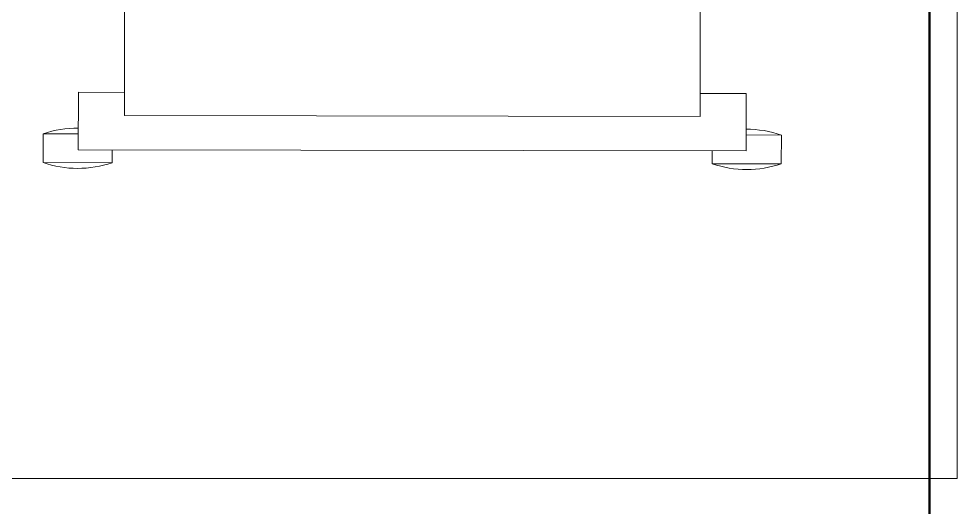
# Model space of a CAD drawing. Header units: millimetres. Extents: x -160614 to 59925, y -157025 to 0.
# Drawn here: x -34267 to -33452, y -109868 to -109443 of the extents above; entities that cross this region are included whole.
import ezdxf

# ---------------------------------------------------------------- set-up
doc = ezdxf.new("R2010")
doc.units = ezdxf.units.MM
doc.header["$LTSCALE"] = 8
for name, color, linetype, lineweight in [('72_EGR_EQP_TAG', 9, 'Continuous', 5), ('LOADING', 9, 'Continuous', 5), ('TME-MEDICAL EQUIPMENT', 9, 'Continuous', 13), ('Walls', 9, 'Continuous', 5)]:
    doc.layers.add(name, color=color, linetype=linetype, lineweight=lineweight)
doc.layers.add('A-EXH', color=1, linetype='Continuous')
doc.layers.add('REF', color=42, linetype='Continuous')

# ---------------------------------------------------------------- blocks, each defined once
blk = doc.blocks.new('HVACFF')
at = {"layer": 'REF', "lineweight": 50, "ltscale": 1.02}
blk.add_line((-33476.47, -109954.6), (-33476.47, -105908.37), dxfattribs=at)
blk.add_line((-33476.47, -109954.6), (-33476.47, -105908.37), dxfattribs=at)
blk = doc.blocks.new('workstation')
at = {"layer": 'LOADING'}
for p, q in [((2797.299, -990.665, 0), (2797.295, -993.165, 0)), ((2803.299, -990.675, 0), (2797.299, -990.665, 0)), ((2803.299, -990.675, 0), (2803.297, -991.786, 0)), ((2855.414, -990.761, 0), (2855.412, -991.872, 0)), ((2855.414, -990.761, 0), (2861.414, -990.771, 0)), ((2861.414, -990.771, 0), (2861.41, -993.271, 0)), ((2800.355, -991.781, 0), (2800.347, -996.781, 0)), ((2800.355, -991.781, 0), (2858.355, -991.877, 0)), ((2858.355, -991.877, 0), (2858.347, -996.877, 0)), ((2800.353, -993.17, 0), (2797.295, -993.165, 0)), ((2858.353, -993.266, 0), (2861.41, -993.271, 0)), ((2804.249, -1055.787, 0), (2804.35, -994.788, 0)), ((2804.35, -994.788, 0), (2854.35, -994.87, 0)), ((2854.35, -994.87, 0), (2854.249, -1055.87, 0)), ((2800.347, -996.781, 0), (2804.347, -996.788, 0)), ((2858.347, -996.877, 0), (2854.347, -996.87, 0))]:
    blk.add_line(p, q, dxfattribs=at)
for centre, start, end in [((2800.285, -999.42, 0), 70.98047, 108.82976), ((2858.4, -999.516, 0), 70.98047, 108.82976), ((2800.31, -984.42, 0), 250.98047, 270.26174), ((2858.425, -984.516, 0), 269.54848, 288.82976)]:
    blk.add_arc(centre, 9.25, start, end, dxfattribs=at)
blk = doc.blocks.new('1stF')
at = {"layer": 'Walls', "color": 9}
for p, q in [((-33452.34, -105842.61, 0.1), (-33452.34, -109842.61, 0.1)), ((-33452.34, -109842.61, 0.1), (-35872.34, -109842.61, 0.1))]:
    blk.add_line(p, q, dxfattribs=at)
at = {"layer": 'TME-MEDICAL EQUIPMENT', "color": 9, "xscale": 10, "yscale": 10, "zscale": 10, "rotation": 180}
blk.add_blockref('workstation', (-5632.12, -119475.84, 0), dxfattribs=at)

msp = doc.modelspace()

# ---------------------------------------------------------------- block references
at = {"layer": '72_EGR_EQP_TAG'}
msp.add_blockref('1stF', (0, 0), dxfattribs=at)
at = {"layer": 'A-EXH'}
msp.add_blockref('HVACFF', (0, 0), dxfattribs=at)

doc.saveas('drawing.dxf')
